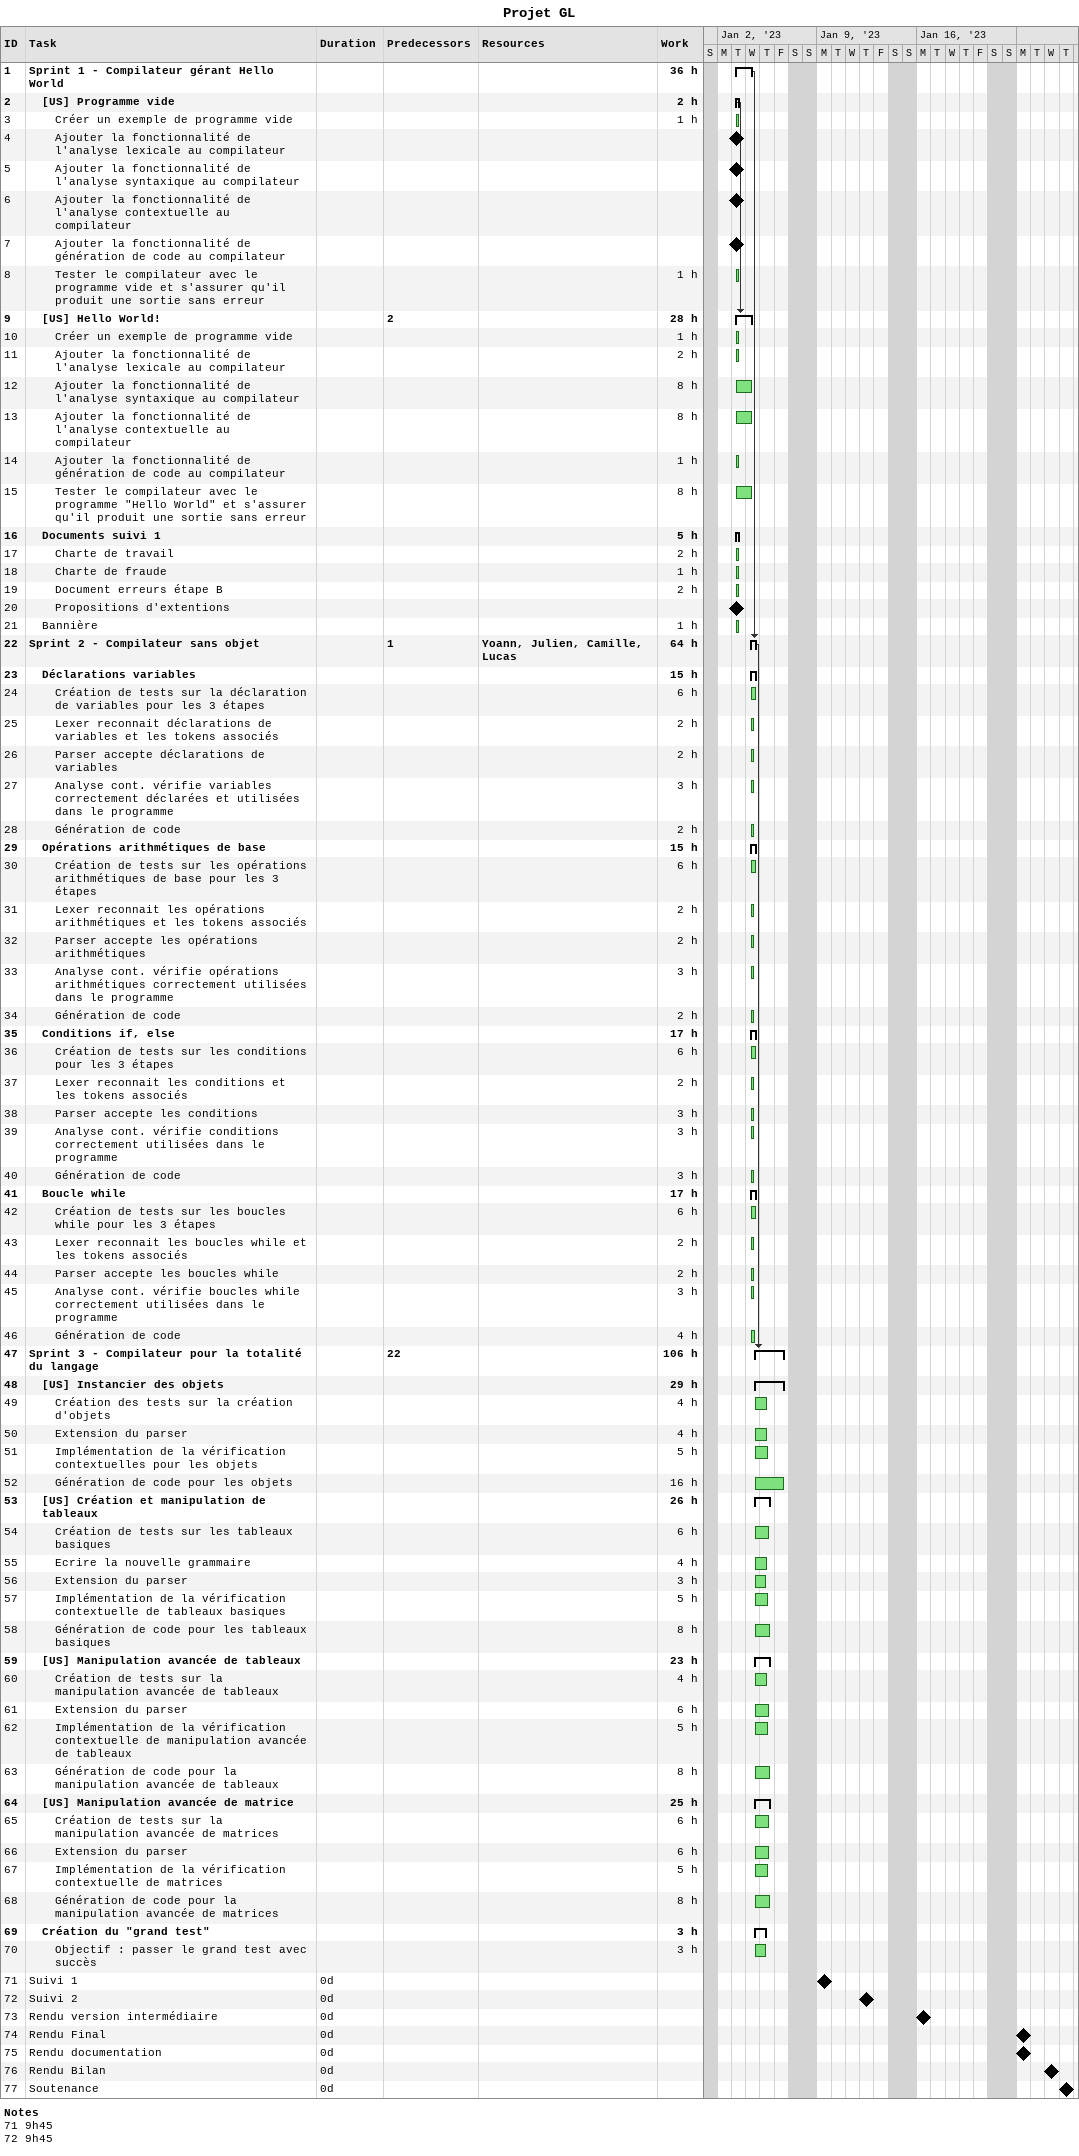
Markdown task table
Projet GL

| ID | Level | Task | Duration | Start | Finish | Predecessors | Resources | Work (h) |
|---|---|---|---|---|---|---|---|---|
| 1 | 1 | **Sprint 1 - Compilateur gérant Hello World** |  | 2023-01-03 | 2023-01-04 |  |  | 36 |
| 2 | 2 | **[US] Programme vide** |  | 2023-01-03 | 2023-01-03 |  |  | 2 |
| 3 | 3 | Créer un exemple de programme vide |  | 2023-01-03 | 2023-01-03 |  |  | 1 |
| 4 | 3 | Ajouter la fonctionnalité de l'analyse lexicale au compilateur |  | 2023-01-03 | 2023-01-03 |  |  |  |
| 5 | 3 | Ajouter la fonctionnalité de l'analyse syntaxique au compilateur |  | 2023-01-03 | 2023-01-03 |  |  |  |
| 6 | 3 | Ajouter la fonctionnalité de l'analyse contextuelle au compilateur |  | 2023-01-03 | 2023-01-03 |  |  |  |
| 7 | 3 | Ajouter la fonctionnalité de génération de code au compilateur |  | 2023-01-03 | 2023-01-03 |  |  |  |
| 8 | 3 | Tester le compilateur avec le programme vide et s'assurer qu'il produit une sortie sans erreur |  | 2023-01-03 | 2023-01-03 |  |  | 1 |
| 9 | 2 | **[US] Hello World!** |  | 2023-01-03 | 2023-01-04 | 2 |  | 28 |
| 10 | 3 | Créer un exemple de programme vide |  | 2023-01-03 | 2023-01-03 |  |  | 1 |
| 11 | 3 | Ajouter la fonctionnalité de l'analyse lexicale au compilateur |  | 2023-01-03 | 2023-01-03 |  |  | 2 |
| 12 | 3 | Ajouter la fonctionnalité de l'analyse syntaxique au compilateur |  | 2023-01-03 | 2023-01-04 |  |  | 8 |
| 13 | 3 | Ajouter la fonctionnalité de l'analyse contextuelle au compilateur |  | 2023-01-03 | 2023-01-04 |  |  | 8 |
| 14 | 3 | Ajouter la fonctionnalité de génération de code au compilateur |  | 2023-01-03 | 2023-01-03 |  |  | 1 |
| 15 | 3 | Tester le compilateur avec le programme "Hello World" et s'assurer qu'il produit une sortie sans erreur |  | 2023-01-03 | 2023-01-04 |  |  | 8 |
| 16 | 2 | **Documents suivi 1** |  | 2023-01-03 | 2023-01-03 |  |  | 5 |
| 17 | 3 | Charte de travail |  | 2023-01-03 | 2023-01-03 |  |  | 2 |
| 18 | 3 | Charte de fraude |  | 2023-01-03 | 2023-01-03 |  |  | 1 |
| 19 | 3 | Document erreurs étape B |  | 2023-01-03 | 2023-01-03 |  |  | 2 |
| 20 | 3 | Propositions d'extentions |  | 2023-01-03 | 2023-01-03 |  |  |  |
| 21 | 2 | Bannière |  | 2023-01-03 | 2023-01-03 |  |  | 1 |
| 22 | 1 | **Sprint 2 - Compilateur sans objet** |  | 2023-01-04 | 2023-01-04 | 1 | Yoann, Julien, Camille, Lucas | 64 |
| 23 | 2 | **Déclarations variables** |  | 2023-01-04 | 2023-01-04 |  |  | 15 |
| 24 | 3 | Création de tests sur la déclaration de variables pour les 3 étapes |  | 2023-01-04 | 2023-01-04 |  |  | 6 |
| 25 | 3 | Lexer reconnait déclarations de variables et les tokens associés |  | 2023-01-04 | 2023-01-04 |  |  | 2 |
| 26 | 3 | Parser accepte déclarations de variables |  | 2023-01-04 | 2023-01-04 |  |  | 2 |
| 27 | 3 | Analyse cont. vérifie variables correctement déclarées et utilisées dans le programme |  | 2023-01-04 | 2023-01-04 |  |  | 3 |
| 28 | 3 | Génération de code |  | 2023-01-04 | 2023-01-04 |  |  | 2 |
| 29 | 2 | **Opérations arithmétiques de base** |  | 2023-01-04 | 2023-01-04 |  |  | 15 |
| 30 | 3 | Création de tests sur les opérations arithmétiques de base pour les 3 étapes |  | 2023-01-04 | 2023-01-04 |  |  | 6 |
| 31 | 3 | Lexer reconnait les opérations arithmétiques et les tokens associés |  | 2023-01-04 | 2023-01-04 |  |  | 2 |
| 32 | 3 | Parser accepte les opérations arithmétiques |  | 2023-01-04 | 2023-01-04 |  |  | 2 |
| 33 | 3 | Analyse cont. vérifie opérations arithmétiques correctement utilisées dans le programme |  | 2023-01-04 | 2023-01-04 |  |  | 3 |
| 34 | 3 | Génération de code |  | 2023-01-04 | 2023-01-04 |  |  | 2 |
| 35 | 2 | **Conditions if, else** |  | 2023-01-04 | 2023-01-04 |  |  | 17 |
| 36 | 3 | Création de tests sur les conditions pour les 3 étapes |  | 2023-01-04 | 2023-01-04 |  |  | 6 |
| 37 | 3 | Lexer reconnait les conditions et les tokens associés |  | 2023-01-04 | 2023-01-04 |  |  | 2 |
| 38 | 3 | Parser accepte les conditions |  | 2023-01-04 | 2023-01-04 |  |  | 3 |
| 39 | 3 | Analyse cont. vérifie conditions correctement utilisées dans le programme |  | 2023-01-04 | 2023-01-04 |  |  | 3 |
| 40 | 3 | Génération de code |  | 2023-01-04 | 2023-01-04 |  |  | 3 |
| 41 | 2 | **Boucle while** |  | 2023-01-04 | 2023-01-04 |  |  | 17 |
| 42 | 3 | Création de tests sur les boucles while pour les 3 étapes |  | 2023-01-04 | 2023-01-04 |  |  | 6 |
| 43 | 3 | Lexer reconnait les boucles while et les tokens associés |  | 2023-01-04 | 2023-01-04 |  |  | 2 |
| 44 | 3 | Parser accepte les boucles while |  | 2023-01-04 | 2023-01-04 |  |  | 2 |
| 45 | 3 | Analyse cont. vérifie boucles while correctement utilisées dans le programme |  | 2023-01-04 | 2023-01-04 |  |  | 3 |
| 46 | 3 | Génération de code |  | 2023-01-04 | 2023-01-04 |  |  | 4 |
| 47 | 1 | **Sprint 3 - Compilateur pour la totalité du langage** |  | 2023-01-04 | 2023-01-06 | 22 |  | 106 |
| 48 | 2 | **[US] Instancier des objets** |  | 2023-01-04 | 2023-01-06 |  |  | 29 |
| 49 | 3 | Création des tests sur la création d'objets |  | 2023-01-04 | 2023-01-05 |  |  | 4 |
| 50 | 3 | Extension du parser |  | 2023-01-04 | 2023-01-05 |  |  | 4 |
| 51 | 3 | Implémentation de la vérification contextuelles pour les objets |  | 2023-01-04 | 2023-01-05 |  |  | 5 |
| 52 | 3 | Génération de code pour les objets |  | 2023-01-04 | 2023-01-06 |  |  | 16 |
| 53 | 2 | **[US] Création et manipulation de tableaux** |  | 2023-01-04 | 2023-01-05 |  |  | 26 |
| 54 | 3 | Création de tests sur les tableaux basiques |  | 2023-01-04 | 2023-01-05 |  |  | 6 |
| 55 | 3 | Ecrire la nouvelle grammaire |  | 2023-01-04 | 2023-01-05 |  |  | 4 |
| 56 | 3 | Extension du parser |  | 2023-01-04 | 2023-01-05 |  |  | 3 |
| 57 | 3 | Implémentation de la vérification contextuelle de tableaux basiques |  | 2023-01-04 | 2023-01-05 |  |  | 5 |
| 58 | 3 | Génération de code pour les tableaux basiques |  | 2023-01-04 | 2023-01-05 |  |  | 8 |
| 59 | 2 | **[US] Manipulation avancée de tableaux** |  | 2023-01-04 | 2023-01-05 |  |  | 23 |
| 60 | 3 | Création de tests sur la manipulation avancée de tableaux |  | 2023-01-04 | 2023-01-05 |  |  | 4 |
| 61 | 3 | Extension du parser |  | 2023-01-04 | 2023-01-05 |  |  | 6 |
| 62 | 3 | Implémentation de la vérification contextuelle de manipulation avancée de tableaux |  | 2023-01-04 | 2023-01-05 |  |  | 5 |
| 63 | 3 | Génération de code pour la manipulation avancée de tableaux |  | 2023-01-04 | 2023-01-05 |  |  | 8 |
| 64 | 2 | **[US] Manipulation avancée de matrice** |  | 2023-01-04 | 2023-01-05 |  |  | 25 |
| 65 | 3 | Création de tests sur la manipulation avancée de matrices |  | 2023-01-04 | 2023-01-05 |  |  | 6 |
| 66 | 3 | Extension du parser |  | 2023-01-04 | 2023-01-05 |  |  | 6 |
| 67 | 3 | Implémentation de la vérification contextuelle de matrices |  | 2023-01-04 | 2023-01-05 |  |  | 5 |
| 68 | 3 | Génération de code pour la manipulation avancée de matrices |  | 2023-01-04 | 2023-01-05 |  |  | 8 |
| 69 | 2 | **Création du "grand test"** |  | 2023-01-04 | 2023-01-05 |  |  | 3 |
| 70 | 3 | Objectif : passer le grand test avec succès |  | 2023-01-04 | 2023-01-05 |  |  | 3 |
| 71 | 1 | Suivi 1 | 0d | 2023-01-09 | 2023-01-09 |  |  |  |
| 72 | 1 | Suivi 2 | 0d | 2023-01-12 | 2023-01-12 |  |  |  |
| 73 | 1 | Rendu version intermédiaire | 0d | 2023-01-16 | 2023-01-16 |  |  |  |
| 74 | 1 | Rendu Final | 0d | 2023-01-23 | 2023-01-23 |  |  |  |
| 75 | 1 | Rendu documentation | 0d | 2023-01-23 | 2023-01-23 |  |  |  |
| 76 | 1 | Rendu Bilan | 0d | 2023-01-25 | 2023-01-25 |  |  |  |
| 77 | 1 | Soutenance | 0d | 2023-01-26 | 2023-01-26 |  |  |  |

Notes
- 71: 9h45
- 72: 9h45
